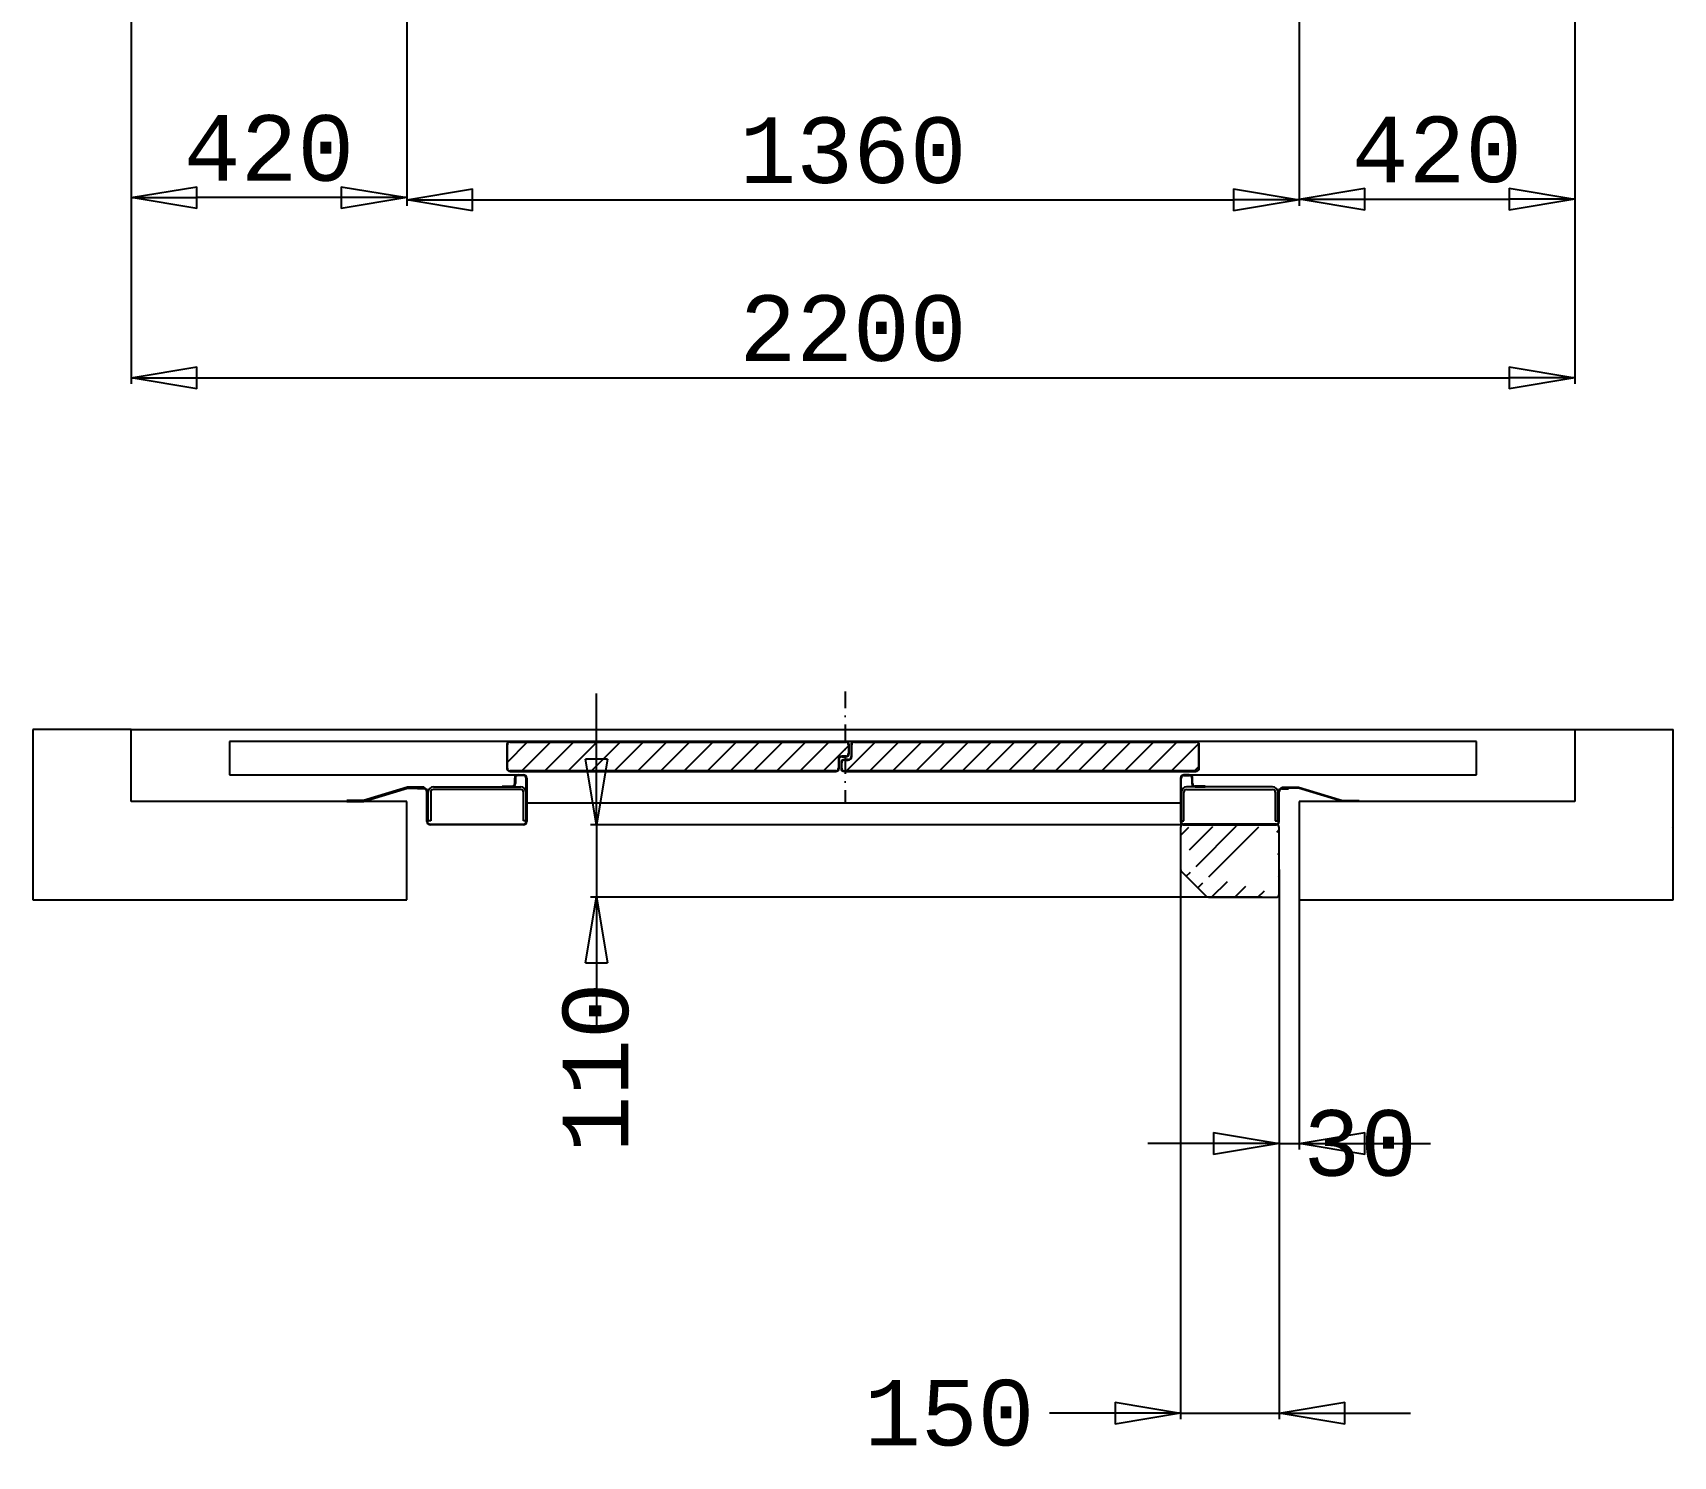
# Model space of a CAD drawing. Extents: x 66121 to 89453, y -8534 to 10021.
# Drawn here: x 80643 to 83143, y -2205 to -35 of the extents above; entities that cross this region are included whole.
import ezdxf

# ---------------------------------------------------------------- set-up
doc = ezdxf.new("R2010")
doc.units = 0
doc.header["$LTSCALE"] = 50
doc.header["$MEASUREMENT"] = 0
doc.linetypes.add('DASHDOT', pattern=[1, 0.5, -0.25, 0, -0.25])
doc.layers.get('0').update_dxf_attribs({"linetype": 'CONTINUOUS'})
doc.layers.get('Defpoints').update_dxf_attribs({"linetype": 'CONTINUOUS'})
for name, color, linetype in [('CONT_35', 250, 'CONTINUOUS'), ('CONT_70', 5, 'CONTINUOUS'), ('DASHD_35', 40, 'DASHDOT'), ('DIM_MM', 7, 'CONTINUOUS'), ('HATCH_35', 6, 'CONTINUOUS')]:
    doc.layers.add(name, color=color, linetype=linetype)
doc.styles.get("Standard").update_dxf_attribs({"font": 'monotxt'})
doc.dimstyles.get("Standard").update_dxf_attribs({"dimscale": 50, "dimtxt": 2, "dimasz": 2, "dimexe": 0.18, "dimexo": 0, "dimgap": 0.5, "dimtad": 1, "dimdec": 0, "dimrnd": 1, "dimzin": 0, "dimdsep": 46, "dimtxsty": 'Standard', "dimblk": 'CLOSED', "dimcen": 0.09, "dimadec": 0, "dimazin": 0, "dimtfac": 1, "dimtdec": 0, "dimtmove": 2, "dimatfit": 0, "dimldrblk": 'CLOSED', "dimfxl": 1, "dimtolj": 1, "dimtzin": 0, "dimarcsym": 0})

# ---------------------------------------------------------------- blocks, each defined once
blk = doc.blocks.new('_Closed')
at = {"color": 0, "linetype": 'Continuous', "lineweight": -2}
for p, q in [((-1, 0.1666666666666667), (0, 0)), ((-1, 0.1666666666666667), (-1, -0.1666666666666667)), ((0, 0), (-1, -0.1666666666666667)), ((0, 0), (-1, 0))]:
    blk.add_line(p, q, dxfattribs=at)
blk = doc.blocks.new('*D95')
at = {"layer": 'Defpoints', "color": 0, "transparency": 16777216}
for p in [(82392.73871369672, -1283.740081272516), (82542.96606369669, -1311.058105722644), (82542.96606369669, -2139.012899137487)]:
    blk.add_point(p, dxfattribs=at)
at = {"layer": 'DIM_MM', "color": 0, "lineweight": -2, "transparency": 16777216}
for p, q in [((82392.73871369672, -1283.740081272516), (82392.73871369672, -2148.012899137487)), ((82542.96606369669, -1311.058105722644), (82542.96606369669, -2148.012899137487)), ((82292.73871369672, -2139.012899137487), (82192.73871369672, -2139.012899137487)), ((82392.73871369672, -2139.012899137487), (82542.96606369669, -2139.012899137487)), ((82642.96606369669, -2139.012899137487), (82742.96606369669, -2139.012899137487))]:
    blk.add_line(p, q, dxfattribs=at)
at = {"layer": 'DIM_MM', "color": 0, "lineweight": -2, "transparency": 16777216, "xscale": 100, "yscale": 100, "zscale": 100}
blk.add_blockref('_Closed', (82392.73871369672, -2139.012899137487), dxfattribs=at)
at = {"layer": 'DIM_MM', "color": 0, "lineweight": -2, "transparency": 16777216, "xscale": 100, "yscale": 100, "zscale": 100, "rotation": 180}
blk.add_blockref('_Closed', (82542.96606369669, -2139.012899137487), dxfattribs=at)
at = {"layer": 'DIM_MM', "color": 0, "transparency": 16777216, "insert": (82040.06525436926, -2139.012899137487), "char_height": 100, "attachment_point": 5}
blk.add_mtext('\\A1;150', dxfattribs=at)
blk = doc.blocks.new('*D96')
at = {"layer": 'Defpoints', "color": 0, "transparency": 16777216}
for p in [(82469.03431405014, -1242.384984521449), (81502.34937633116, -1352.869884520644), (82517.13815665015, -1352.869884520645)]:
    blk.add_point(p, dxfattribs=at)
at = {"layer": 'DIM_MM', "color": 0, "lineweight": -2, "transparency": 16777216}
for p, q in [((81502.34937633116, -1142.384984521449), (81502.34937633116, -1042.384984521449)), ((82469.03431405014, -1242.384984521449), (81493.34937633116, -1242.384984521449)), ((81502.34937633116, -1242.384984521449), (81502.34937633116, -1352.869884520644)), ((82517.13815665015, -1352.869884520645), (81493.34937633116, -1352.869884520644)), ((81502.34937633116, -1452.869884520644), (81502.34937633116, -1552.869884520644))]:
    blk.add_line(p, q, dxfattribs=at)
at = {"layer": 'DIM_MM', "color": 0, "lineweight": -2, "transparency": 16777216, "xscale": 100, "yscale": 100, "zscale": 100}
for p, rotation in [((81502.34937633116, -1242.384984521449), 270), ((81502.34937633116, -1352.869884520644), 90)]:
    blk.add_blockref('_Closed', p, dxfattribs=dict(at, rotation=rotation))
at = {"layer": 'DIM_MM', "color": 0, "transparency": 16777216, "insert": (81501.57418533525, -1612.265894441362), "char_height": 100, "attachment_point": 5, "rotation": 90}
blk.add_mtext('\\A1;110', dxfattribs=at)
blk = doc.blocks.new('*D97')
at = {"layer": 'Defpoints', "color": 0, "transparency": 16777216}
for p in [(82993.41153369995, 616.2384224775087), (80793.41153369995, 567.4384224777532), (82993.41153369995, -561.1615775222526)]:
    blk.add_point(p, dxfattribs=at)
at = {"layer": 'DIM_MM', "color": 0, "lineweight": -2, "transparency": 16777216}
for p, q in [((82993.41153369995, 616.2384224775087), (82993.41153369995, -570.1615775222526)), ((80793.41153369995, 567.4384224777532), (80793.41153369995, -570.1615775222526)), ((80893.41153369995, -561.1615775222526), (82893.41153369995, -561.1615775222526))]:
    blk.add_line(p, q, dxfattribs=at)
at = {"layer": 'DIM_MM', "color": 0, "lineweight": -2, "transparency": 16777216, "xscale": 100, "yscale": 100, "zscale": 100, "rotation": 180}
blk.add_blockref('_Closed', (80793.41153369995, -561.1615775222526), dxfattribs=at)
at = {"layer": 'DIM_MM', "color": 0, "lineweight": -2, "transparency": 16777216, "xscale": 100, "yscale": 100, "zscale": 100}
blk.add_blockref('_Closed', (82993.41153369995, -561.1615775222526), dxfattribs=at)
at = {"layer": 'DIM_MM', "color": 0, "transparency": 16777216, "insert": (81893.41153369995, -486.1615775222526), "char_height": 100, "attachment_point": 5}
blk.add_mtext('\\A1;2200', dxfattribs=at)
blk = doc.blocks.new('*D98')
at = {"layer": 'Defpoints', "color": 0, "transparency": 16777216}
for p in [(81213.41153369675, 258.7384224776542), (82573.41153369678, 236.7384224775378), (82573.41153369678, -290.0215775222387)]:
    blk.add_point(p, dxfattribs=at)
at = {"layer": 'DIM_MM', "color": 0, "lineweight": -2, "transparency": 16777216}
for p, q in [((81213.41153369675, 258.7384224776542), (81213.41153369675, -299.0215775222387)), ((82573.41153369678, 236.7384224775378), (82573.41153369678, -299.0215775222387)), ((81313.41153369675, -290.0215775222387), (82473.41153369678, -290.0215775222387))]:
    blk.add_line(p, q, dxfattribs=at)
at = {"layer": 'DIM_MM', "color": 0, "lineweight": -2, "transparency": 16777216, "xscale": 100, "yscale": 100, "zscale": 100, "rotation": 180}
blk.add_blockref('_Closed', (81213.41153369675, -290.0215775222387), dxfattribs=at)
at = {"layer": 'DIM_MM', "color": 0, "lineweight": -2, "transparency": 16777216, "xscale": 100, "yscale": 100, "zscale": 100}
blk.add_blockref('_Closed', (82573.41153369678, -290.0215775222387), dxfattribs=at)
at = {"layer": 'DIM_MM', "color": 0, "transparency": 16777216, "insert": (81893.41153369677, -215.0215775222387), "char_height": 100, "attachment_point": 5}
blk.add_mtext('\\A1;1360', dxfattribs=at)
blk = doc.blocks.new('*D161')
at = {"layer": 'Defpoints', "color": 0, "transparency": 16777216}
for p in [(80793.41153369995, 451.8384224774854), (81213.41153369675, 250.9384224775204), (80793.41153369995, -286.6515775222433)]:
    blk.add_point(p, dxfattribs=at)
at = {"layer": 'DIM_MM', "color": 0, "lineweight": -2, "transparency": 16777216}
for p, q in [((80793.41153369995, 451.8384224774854), (80793.41153369995, -295.6515775222433)), ((81213.41153369675, 250.9384224775204), (81213.41153369675, -295.6515775222433)), ((81113.41153369675, -286.6515775222433), (80893.41153369995, -286.6515775222433))]:
    blk.add_line(p, q, dxfattribs=at)
at = {"layer": 'DIM_MM', "color": 0, "lineweight": -2, "transparency": 16777216, "xscale": 100, "yscale": 100, "zscale": 100, "rotation": 180}
blk.add_blockref('_Closed', (80793.41153369995, -286.6515775222433), dxfattribs=at)
at = {"layer": 'DIM_MM', "color": 0, "lineweight": -2, "transparency": 16777216, "xscale": 100, "yscale": 100, "zscale": 100}
blk.add_blockref('_Closed', (81213.41153369675, -286.6515775222433), dxfattribs=at)
at = {"layer": 'DIM_MM', "color": 0, "transparency": 16777216, "insert": (81003.41153369835, -211.6515775222433), "char_height": 100, "attachment_point": 5}
blk.add_mtext('\\A1;420', dxfattribs=at)
blk = doc.blocks.new('*D163')
at = {"layer": 'Defpoints', "color": 0, "transparency": 16777216}
for p in [(82542.96606369669, -1310.682611592368), (82573.41153369696, -1316.129476132038), (82573.41153369696, -1727.990616627568)]:
    blk.add_point(p, dxfattribs=at)
at = {"layer": 'DIM_MM', "color": 0, "lineweight": -2, "transparency": 16777216}
for p, q in [((82542.96606369669, -1310.682611592368), (82542.96606369669, -1736.990616627568)), ((82573.41153369696, -1316.129476132038), (82573.41153369696, -1736.990616627568)), ((82442.96606369669, -1727.990616627568), (82342.96606369669, -1727.990616627568)), ((82542.96606369669, -1727.990616627568), (82573.41153369696, -1727.990616627568)), ((82673.41153369696, -1727.990616627568), (82773.41153369696, -1727.990616627568))]:
    blk.add_line(p, q, dxfattribs=at)
at = {"layer": 'DIM_MM', "color": 0, "lineweight": -2, "transparency": 16777216, "xscale": 100, "yscale": 100, "zscale": 100}
blk.add_blockref('_Closed', (82542.96606369669, -1727.990616627568), dxfattribs=at)
at = {"layer": 'DIM_MM', "color": 0, "lineweight": -2, "transparency": 16777216, "xscale": 100, "yscale": 100, "zscale": 100, "rotation": 180}
blk.add_blockref('_Closed', (82573.41153369696, -1727.990616627568), dxfattribs=at)
at = {"layer": 'DIM_MM', "color": 0, "transparency": 16777216, "insert": (82666.31045123545, -1727.990616627568), "char_height": 100, "attachment_point": 5}
blk.add_mtext('\\A1;30', dxfattribs=at)
blk = doc.blocks.new('*D51')
at = {"layer": 'Defpoints', "color": 0, "transparency": 16777216}
for p in [(82993.41153369995, 439.2384224778289), (82573.4115336967, 255.6384224781141), (82993.41153369995, -288.8315775224692)]:
    blk.add_point(p, dxfattribs=at)
at = {"layer": 'DIM_MM', "color": 0, "lineweight": -2, "transparency": 16777216}
for p, q in [((82993.41153369995, 439.2384224778289), (82993.41153369995, -297.8315775224692)), ((82573.4115336967, 255.6384224781141), (82573.4115336967, -297.8315775224692)), ((82673.4115336967, -288.8315775224692), (82893.41153369995, -288.8315775224692))]:
    blk.add_line(p, q, dxfattribs=at)
at = {"layer": 'DIM_MM', "color": 0, "lineweight": -2, "transparency": 16777216, "xscale": 100, "yscale": 100, "zscale": 100, "rotation": 180}
blk.add_blockref('_Closed', (82573.4115336967, -288.8315775224692), dxfattribs=at)
at = {"layer": 'DIM_MM', "color": 0, "lineweight": -2, "transparency": 16777216, "xscale": 100, "yscale": 100, "zscale": 100}
blk.add_blockref('_Closed', (82993.41153369995, -288.8315775224692), dxfattribs=at)
at = {"layer": 'DIM_MM', "color": 0, "transparency": 16777216, "insert": (82783.41153369832, -213.8315775224692), "char_height": 100, "attachment_point": 5}
blk.add_mtext('\\A1;420', dxfattribs=at)

msp = doc.modelspace()

# ---------------------------------------------------------------- hatches: boundary and pattern name
at = {"layer": 'HATCH_35'}
h = msp.add_hatch(dxfattribs=at)
h.set_pattern_fill('ANSI31', color=256, scale=200, style=0)
h.set_pattern_definition([(45, (72595.76753046499, -103255.8002079492), (-17.67766952966369, 17.67766952966369), [])])
edge = h.paths.add_edge_path()
edge.add_arc((81370.71312868778, -1156.122819520496), 4.059395999981887, 180, 270)
edge.add_line((81370.71312868778, -1160.182215520726), (81867.02999769978, -1160.182215520726))
edge.add_arc((81867.02999769978, -1156.122819520496), 4.059395999999193, 270, 360)
edge.add_line((81871.08939369975, -1156.122819520496), (81871.08939369975, -1142.929782520477))
edge.add_arc((81876.16363869974, -1142.929782520477), 5.074244999998269, 90, 180, ccw=False)
edge.add_line((81876.16363869974, -1137.855537520917), (81882.25273269974, -1137.855537520917))
edge.add_arc((81882.25273269974, -1133.796141520687), 4.059395999996885, 270, 360)
edge.add_line((81886.31212869979, -1133.796141520687), (81886.31212869979, -1120.603104520668))
edge.add_arc((81882.25273269974, -1120.603104520668), 4.059395999999769, 0, 90)
edge.add_line((81882.25273269974, -1116.543708521166), (81370.71312868778, -1116.543708521166))
edge.add_arc((81370.71312868778, -1120.603104520668), 4.059395999845744, 90, 180)
edge.add_line((81366.65373268793, -1120.603104520668), (81366.65373268782, -1156.122819520496))
edge = h.paths.add_edge_path()
edge.add_arc((81885.90618909977, -1138.464446920952), 5.480184599999053, 270, 360)
edge.add_line((81891.38637369979, -1138.464446920952), (81891.38637369979, -1120.603104520668))
edge.add_arc((81895.44576969976, -1120.603104520668), 4.059395999999769, 90, 180, ccw=False)
edge.add_line((81895.44576969976, -1116.543708521166), (82416.10993869998, -1116.543708521166))
edge.add_arc((82416.10993869998, -1120.603104520668), 4.059395999998616, 0, 90, ccw=False)
edge.add_line((82420.16933470004, -1120.603104520668), (82420.16933470004, -1156.122819520496))
edge.add_arc((82416.10993869998, -1156.122819520496), 4.059395999998616, -90, 0, ccw=False)
edge.add_line((82416.10993869998, -1160.182215520726), (81880.2230346998, -1160.182215520726))
edge.add_arc((81880.2230346998, -1156.122819520496), 4.059395999999769, 180, 270, ccw=False)
edge.add_line((81876.16363869974, -1156.122819520496), (81876.16363869974, -1148.004027520764))
edge.add_arc((81880.2230346998, -1148.004027520764), 4.059396000000346, 90, 180, ccw=False)
edge.add_line((81880.2230346998, -1143.944631520534), (81885.90618909977, -1143.944631520534))
h = msp.add_hatch(dxfattribs=at)
h.set_pattern_fill('ANSI31', color=256, scale=200, style=0)
h.set_pattern_definition([(45, (72699.3287604651, -103264.8002079492), (-17.67766952966369, 17.67766952966369), [])])
edge = h.paths.add_edge_path()
edge.add_arc((82538.90666769666, -1348.810488519978), 4.059395999999769, 270, 360)
edge.add_arc((82396.79810969671, -1310.594467642243), 4.059395999999769, 180, 225.0000000006586)
edge.add_line((82393.92768325756, -1313.464894081283), (82432.14370413584, -1351.680914959746))
edge.add_line((82435.01413057497, -1352.869884520208), (82538.90666769666, -1352.869884520208))
edge.add_arc((82538.90666769666, -1246.44438052197), 4.059395999999769, 0, 90)
edge.add_line((82542.96606369672, -1348.810488519978), (82542.96606369672, -1246.44438052197))
edge.add_line((82397.81295869677, -1242.38498451883), (82538.90666769687, -1242.384984522468))
edge.add_line((82392.73871369674, -1246.444380520515), (82392.73871369674, -1310.594467642243))
edge.add_arc((82396.79810969671, -1246.444380520515), 4.059395999999769, 90, 180)

# ---------------------------------------------------------------- linework, layer by layer
at = {"layer": 'CONT_35'}
for p, q in [((80793.41153369995, -1097.26157752153), (82993.41153369995, -1097.26157752153)), ((82843.41153369643, -1115.528859521109), (80943.41153369707, -1115.528859521109)), ((80943.41153369707, -1115.528859521109), (80943.41153369707, -1166.27130952107)), ((81365.63888368796, -1120.603104520668), (81365.63888368788, -1156.122819520496)), ((81366.65373268782, -1156.122819520496), (81366.65373268793, -1120.603104520668)), ((81882.25273269974, -1115.528859521109), (81370.71312868778, -1115.528859521109)), ((81370.71312868778, -1116.543708521166), (81882.25273269974, -1116.543708521166)), ((81886.31212869979, -1120.603104520668), (81886.31212869979, -1133.796141520687)), ((81887.32697769973, -1133.796141520687), (81887.32697769973, -1120.603104520668)), ((81890.37152469973, -1120.603104520668), (81890.37152469973, -1138.464446920952)), ((81891.38637369979, -1138.464446920952), (81891.38637369979, -1120.603104520668)), ((82416.10993869998, -1115.528859521109), (81895.44576969976, -1115.528859521109)), ((81895.44576969976, -1116.543708521166), (82416.10993869998, -1116.543708521166)), ((82420.16933470004, -1120.603104520668), (82420.16933470004, -1156.122819520496)), ((82421.18418370001, -1156.122819520496), (82421.18418370001, -1120.603104520668)), ((82843.41153369643, -1166.27130952107), (82843.41153369643, -1115.528859521109)), ((81871.08939369975, -1142.929782520477), (81871.08939369975, -1156.122819520496)), ((81872.1042426998, -1156.122819520496), (81872.1042426998, -1142.929782520477)), ((81875.14878969977, -1148.004027520764), (81875.14878969977, -1156.122819520496)), ((81882.25273269974, -1137.855537520917), (81876.16363869974, -1137.855537520917)), ((81876.16363869974, -1138.870386520975), (81882.25273269974, -1138.870386520975)), ((81876.16363869974, -1156.122819520496), (81876.16363869974, -1148.004027520764)), ((81885.90618909977, -1142.929782520477), (81880.2230346998, -1142.929782520477)), ((81880.2230346998, -1143.944631520534), (81885.90618909977, -1143.944631520534)), ((80943.41153369707, -1166.27130952107), (81391.0101086912, -1166.27130952107)), ((81867.02999769978, -1160.182215520726), (81370.71312868778, -1160.182215520726)), ((81370.71312868778, -1161.197064520783), (81867.02999769978, -1161.197064520783)), ((81377.8170716922, -1179.464346518179), (81377.81707169174, -1171.345554518447)), ((81378.83192069171, -1171.345554518447), (81378.83192069214, -1179.464346517451)), ((81382.89131669176, -1166.27130951816), (81391.0101086912, -1166.27130951816)), ((81391.0101086912, -1167.286158518217), (81382.89131669147, -1167.286158518217)), ((81395.06950469117, -1237.310739518543), (81395.06950469117, -1171.345554518447)), ((81396.08435369123, -1171.345554518447), (81396.08435369123, -1237.310739518543)), ((82416.10993869998, -1160.182215520726), (81880.2230346998, -1160.182215520726)), ((81880.2230346998, -1161.197064520783), (82416.10993869998, -1161.197064520783)), ((82392.73871369674, -1171.345554518447), (82392.73871369674, -1237.310739518543)), ((82393.75356269671, -1237.310739518543), (82393.75356269671, -1171.345554518447)), ((82397.81295869677, -1166.27130952107), (82843.41153369643, -1166.27130952107)), ((82405.93175069621, -1166.271309518887), (82397.81295869677, -1166.271309518887)), ((82397.81295869677, -1167.286158518217), (82405.9317506965, -1167.286158518217)), ((82409.99114669627, -1171.345554518447), (82409.9911466958, -1179.464346518179)), ((82411.00599569568, -1179.464346518179), (82411.00599569624, -1171.345554519175)), ((81214.4263826914, -1185.046016021041), (81147.30043084314, -1205.342996020735)), ((81147.30043084314, -1206.865269520457), (81214.4263826914, -1186.568289520764)), ((81239.79760769138, -1185.046016021041), (81214.4263826914, -1185.046016021041)), ((81214.4263826914, -1186.568289520764), (81239.79760769138, -1186.568289520764)), ((81229.64911769136, -1186.568289524402), (81239.7976076901, -1186.568289522219)), ((81229.64911769136, -1187.583138520821), (81229.64911769136, -1186.568289524402)), ((81239.79760769138, -1187.583138520821), (81229.64911769136, -1187.583138520821)), ((81239.79760769138, -1186.568289520764), (81239.79760769138, -1185.046016021041)), ((81243.85700369126, -1237.31073952218), (81243.85700369134, -1191.642534521051)), ((81244.8718526914, -1191.642534522506), (81244.87185269123, -1237.31073952218)), ((81245.88670169501, -1236.295890517757), (81245.8867016942, -1192.657383518198)), ((81249.9460976937, -1192.657383518198), (81249.94609769559, -1236.295890517757)), ((81254.00549369364, -1184.538591518466), (81386.9507126917, -1184.538591517738)), ((81386.95071269199, -1188.597987517968), (81254.00549369346, -1188.597987517968)), ((81358.53494069274, -1183.523742517681), (81373.75767569241, -1183.523742517681)), ((81358.53494069411, -1184.538591518466), (81358.53494069274, -1183.523742517681)), ((81373.75767569215, -1184.538591517738), (81358.53494069411, -1184.538591518466)), ((81391.01010869385, -1236.295890517757), (81391.01010869193, -1192.65738351747)), ((81395.06950469207, -1192.65738351747), (81395.0695046939, -1236.295890517757)), ((82393.75356269581, -1192.657383518198), (82393.75356269407, -1236.295890517757)), ((82397.81295869403, -1236.295890517757), (82397.81295869604, -1192.65738351747)), ((82532.81757369434, -1184.538591518466), (82401.87235469627, -1184.538591517738)), ((82401.87235469598, -1188.597987517968), (82532.81757369442, -1188.597987517968)), ((82430.28812669523, -1183.523742518409), (82415.06539169545, -1183.523742518409)), ((82415.06539169583, -1184.538591518466), (82430.28812669386, -1184.538591518466)), ((82430.28812669386, -1184.538591518466), (82430.28812669523, -1183.523742518409)), ((82536.87696969428, -1192.657383518198), (82536.87696969227, -1236.295890518485)), ((82540.93636569288, -1236.295890518485), (82540.93636569378, -1192.657383518198)), ((82541.95121469657, -1191.642534522506), (82541.95121469666, -1237.31073952218)), ((82542.96606369672, -1237.31073952218), (82542.96606369663, -1191.642534521051)), ((82547.0254596966, -1185.046016021041), (82572.39668469658, -1185.046016021041)), ((82547.0254596966, -1186.568289521491), (82547.0254596966, -1185.046016021041)), ((82557.17394969662, -1186.568289525129), (82547.02545969785, -1186.568289522219)), ((82572.39668469658, -1186.568289521491), (82547.0254596966, -1186.568289521491)), ((82547.0254596966, -1187.583138520821), (82557.17394969662, -1187.583138520821)), ((82557.17394969662, -1187.583138520821), (82557.17394969662, -1186.568289525129)), ((82572.39668469658, -1185.046016021041), (82639.52263654483, -1205.342996020735)), ((82639.52263654483, -1206.865269521185), (82572.39668469658, -1186.568289521491)), ((81147.30043084314, -1205.342996020735), (81121.93112535783, -1205.342996020735)), ((81121.93112535783, -1206.865269520457), (81121.93112535783, -1205.342996020735)), ((81121.93112535783, -1206.865269520457), (81147.30043084314, -1206.865269520457)), ((82392.73871369674, -1209.402392020965), (81396.08435369105, -1209.402392020965)), ((82639.52263654483, -1205.342996020735), (82664.89194203014, -1205.342996020735)), ((82664.89194203014, -1206.865269521185), (82639.52263654483, -1206.865269521185)), ((82664.89194203014, -1206.865269521185), (82664.89194203014, -1205.342996020735)), ((81249.94609769559, -1236.295890517757), (81245.88670169501, -1236.295890517757)), ((81248.93124869134, -1241.37013552241), (81391.01010869129, -1241.370135518772)), ((81391.0101086912, -1242.38498451883), (81248.93124869134, -1242.38498452174)), ((81395.0695046939, -1236.295890517757), (81391.01010869385, -1236.295890517757)), ((82392.73871369674, -1246.444380520515), (82392.73871369674, -1310.594467642243)), ((82393.75356269407, -1236.295890517757), (82397.81295869403, -1236.295890517757)), ((82396.79810969671, -1242.384984520285), (82538.90666769675, -1242.384984522468)), ((82537.8918186966, -1241.37013552241), (82397.81295869665, -1241.370135518772)), ((82397.81295869677, -1242.38498451883), (82538.90666769687, -1242.384984522468)), ((82536.87696969227, -1236.295890518485), (82540.93636569288, -1236.295890518485)), ((82542.96606369672, -1348.810488519978), (82542.96606369672, -1246.44438052197)), ((82393.92768325756, -1313.464894081283), (82432.14370413584, -1351.680914959746)), ((82435.01413057497, -1352.869884520208), (82538.90666769666, -1352.869884520208))]:
    msp.add_line(p, q, dxfattribs=at)
for centre, radius, start, end in [((81370.71312868778, -1120.603104520668), 5.074244999873664, 90, 180), ((81370.71312868778, -1120.603104520668), 4.059395999845744, 90, 180), ((81882.25273269974, -1120.603104520668), 5.074244999999424, 0, 90), ((81882.25273269974, -1120.603104520668), 4.059395999999769, 0, 90), ((81895.44576969976, -1120.603104520668), 5.074245, 90, 180), ((81895.44576969976, -1120.603104520668), 4.059395999999769, 90, 180), ((82416.10993869998, -1120.603104520668), 5.074245000003461, 0, 90), ((82416.10993869998, -1120.603104520668), 4.059395999998616, 0, 90), ((81876.16363869974, -1142.929782520477), 5.074244999998269, 90, 180), ((81876.16363869974, -1142.929782520477), 4.059395999999193, 90, 180), ((81880.2230346998, -1148.004027520764), 5.074244999999424, 90, 180), ((81880.2230346998, -1148.004027520764), 4.059396000000346, 90, 180), ((81882.25273269974, -1133.796141520687), 4.059395999996885, 270, 0), ((81882.25273269974, -1133.796141520687), 5.074244999989039, 270, 0), ((81885.90618909977, -1138.464446920952), 5.480184599999053, 270, 0), ((81885.90618909977, -1138.464446920952), 4.465335599998824, 270, 0), ((81370.71312868778, -1156.122819520496), 5.074245000008077, 180, 270), ((81370.71312868778, -1156.122819520496), 4.059395999981887, 180, 270), ((81382.89131669176, -1171.345554518447), 5.074244999998847, 90, 180), ((81382.89131669147, -1171.345554518447), 4.059395999764404, 90, 180), ((81391.0101086912, -1171.345554518447), 5.074245000000577, 0, 90), ((81391.0101086912, -1171.345554518447), 4.059395999999769, 0, 90), ((81867.02999769978, -1156.122819520496), 4.059395999999193, 270, 0), ((81867.02999769978, -1156.122819520496), 5.074244999999424, 270, 0), ((81880.2230346998, -1156.122819520496), 5.074245000000577, 180, 270), ((81880.2230346998, -1156.122819520496), 4.059395999999769, 180, 270), ((82397.81295869677, -1171.345554518447), 5.074245, 90, 180), ((82397.81295869677, -1171.345554518447), 4.059396000000923, 90, 180), ((82405.93175069621, -1171.345554518447), 5.074245, 0, 90), ((82405.9317506965, -1171.345554518447), 4.059395999764404, 0, 90), ((82416.10993869998, -1156.122819520496), 4.059395999998616, 270, 0), ((82416.10993869998, -1156.122819520496), 5.074245000010383, 270, 0), ((81239.79760769138, -1191.642534522506), 5.074244999986732, 0, 90.00000001417398), ((81239.79760769138, -1191.642534521051), 4.059395999999769, 0, 90), ((81254.00549369372, -1192.657383518198), 8.118791999528232, 90, 180), ((81254.00549369355, -1192.657383518198), 4.059395999822092, 90, 180), ((81373.75767569215, -1179.464346518179), 5.07424500003346, 270, 0), ((81373.7576756925, -1179.464346518179), 4.059395999762675, 270, 0), ((81386.95071269179, -1192.657383518198), 8.118792000332395, 0, 90), ((81386.95071269199, -1192.65738351747), 4.059395999988809, 0, 90), ((82401.87235469616, -1192.657383518198), 8.118792000332395, 90, 180), ((82401.87235469598, -1192.657383518198), 4.05939599999054, 90, 180), ((82415.06539169583, -1179.464346518179), 5.074245000032305, 180, 269.9999999991662), ((82415.06539169545, -1179.464346518179), 4.059395999764404, 180, 270), ((82532.81757369422, -1192.657383518198), 8.118791999528808, 0, 90), ((82532.81757369442, -1192.657383518198), 4.059395999820938, 0, 90), ((82547.0254596966, -1191.642534522506), 5.074244999988462, 89.99999998582602, 180), ((82547.0254596966, -1191.642534521051), 4.059395999998616, 90, 180), ((81248.93124869125, -1237.31073952218), 5.074244999989039, 180, 270.0000000016675), ((81248.93124869125, -1237.31073952218), 4.059396000002077, 180, 270.0000000016675), ((81391.0101086912, -1237.310739518543), 4.059396000000923, 270.0000000016675, 0), ((81391.01010869103, -1237.310739518543), 5.074245000125759, 270.0000000016675, 0), ((82397.81295869686, -1237.310739518543), 5.074245000124604, 180, 269.9999999983324), ((82396.79810969671, -1246.444380520515), 4.059395999999769, 90, 180), ((82397.81295869677, -1237.310739518543), 4.059396000000923, 180, 269.9999999983324), ((82537.89181869669, -1237.31073952218), 4.059396000002077, 269.9999999983324, 0), ((82537.89181869669, -1237.31073952218), 5.074244999988462, 269.9999999983324, 0), ((82538.90666769666, -1246.44438052197), 4.059395999999769, 0, 90), ((82396.79810969671, -1310.594467642243), 4.059395999999769, 180, 225.0000000006586), ((82538.90666769666, -1348.810488519978), 4.059395999999769, 270, 0)]:
    msp.add_arc(centre, radius, start, end, dxfattribs=at)
at = {"layer": 'CONT_70'}
for p, q in [((80793.41153369995, -1097.26157752153), (80643.41153369998, -1097.26157752153)), ((80643.41153369998, -1097.26157752153), (80643.41153369998, -1356.835069521759)), ((80793.41153369995, -1206.865269521913), (80793.41153369995, -1097.26157752153)), ((82993.41153369995, -1097.26157752153), (83143.41153369998, -1097.26157752153)), ((82993.41153369995, -1097.26157752153), (82993.41153369984, -1206.865269521913)), ((83143.41153369998, -1356.835069521759), (83143.41153369998, -1097.26157752153)), ((81213.41153369151, -1206.865269521913), (80793.41153369995, -1206.865269521913)), ((81213.41153369099, -1356.835069521759), (81213.41153369151, -1206.865269521913)), ((82993.41153369984, -1206.865269521913), (82573.411533696, -1206.865269521913)), ((82573.411533696, -1206.865269521913), (82573.41153369716, -1356.835069521759)), ((83143.41153369998, -1247.381295447695), (83142.60729742955, -1245.988317366419)), ((80643.41153369998, -1356.835069521759), (81213.41153369099, -1356.835069521759)), ((82573.41153369716, -1356.835069521759), (83143.41153369998, -1356.835069521759)), ((83143.04375885986, -1356.835069521759), (83143.41153369998, -1356.198064813208))]:
    msp.add_line(p, q, dxfattribs=at)
at = {"layer": 'DASHD_35'}
msp.add_line((81881.23788369668, -1039.415184521166), (81881.23788369668, -1209.402392020965), dxfattribs=at)

# ---------------------------------------------------------------- dimensions: what is measured, and where the dimension line sits
at = {"layer": 'DIM_MM'}
for base, p1, p2, picture, middle in [((82993.41153369995, -561.1615775222526), (80793.41153369995, 567.4384224777532), (82993.41153369995, 616.2384224775087), '*D97', (81893.41153369995, -486.1615775222526)), ((80793.41153369995, -286.6515775222433), (81213.41153369675, 250.9384224775204), (80793.41153369995, 451.8384224774854), '*D161', (81003.41153369835, -211.6515775222433)), ((82993.41153369995, -288.8315775224692), (82573.4115336967, 255.6384224781141), (82993.41153369995, 439.2384224778289), '*D51', (82783.41153369832, -213.8315775224692)), ((82573.41153369678, -290.0215775222387), (81213.41153369675, 258.7384224776542), (82573.41153369678, 236.7384224775378), '*D98', (81893.41153369677, -215.0215775222387))]:
    dim = msp.add_linear_dim(base=base, p1=p1, p2=p2, dimstyle='Standard', dxfattribs=at)
    dim.commit()
    dim.dimension.update_dxf_attribs({"geometry": picture, "text_midpoint": middle})
dim = msp.add_linear_dim(base=(81502.34937633116, -1352.869884520644), p1=(82469.03431405014, -1242.384984521449), p2=(82517.13815665015, -1352.869884520645), angle=90, dimstyle='Standard', dxfattribs=at)
dim.commit()
dim.dimension.update_dxf_attribs({"geometry": '*D96', "text_midpoint": (81501.57418533525, -1612.265894441362), "dimtype": 160})
for base, p1, p2, picture, middle in [((82542.96606369669, -2139.012899137487), (82392.73871369672, -1283.740081272516), (82542.96606369669, -1311.058105722644), '*D95', (82040.06525436926, -2139.012899137487)), ((82573.41153369696, -1727.990616627568), (82542.96606369669, -1310.682611592368), (82573.41153369696, -1316.129476132038), '*D163', (82666.31045123545, -1727.990616627568))]:
    dim = msp.add_linear_dim(base=base, p1=p1, p2=p2, dimstyle='Standard', dxfattribs=at)
    dim.commit()
    dim.dimension.update_dxf_attribs({"geometry": picture, "text_midpoint": middle, "dimtype": 160})

doc.saveas('drawing.dxf')
